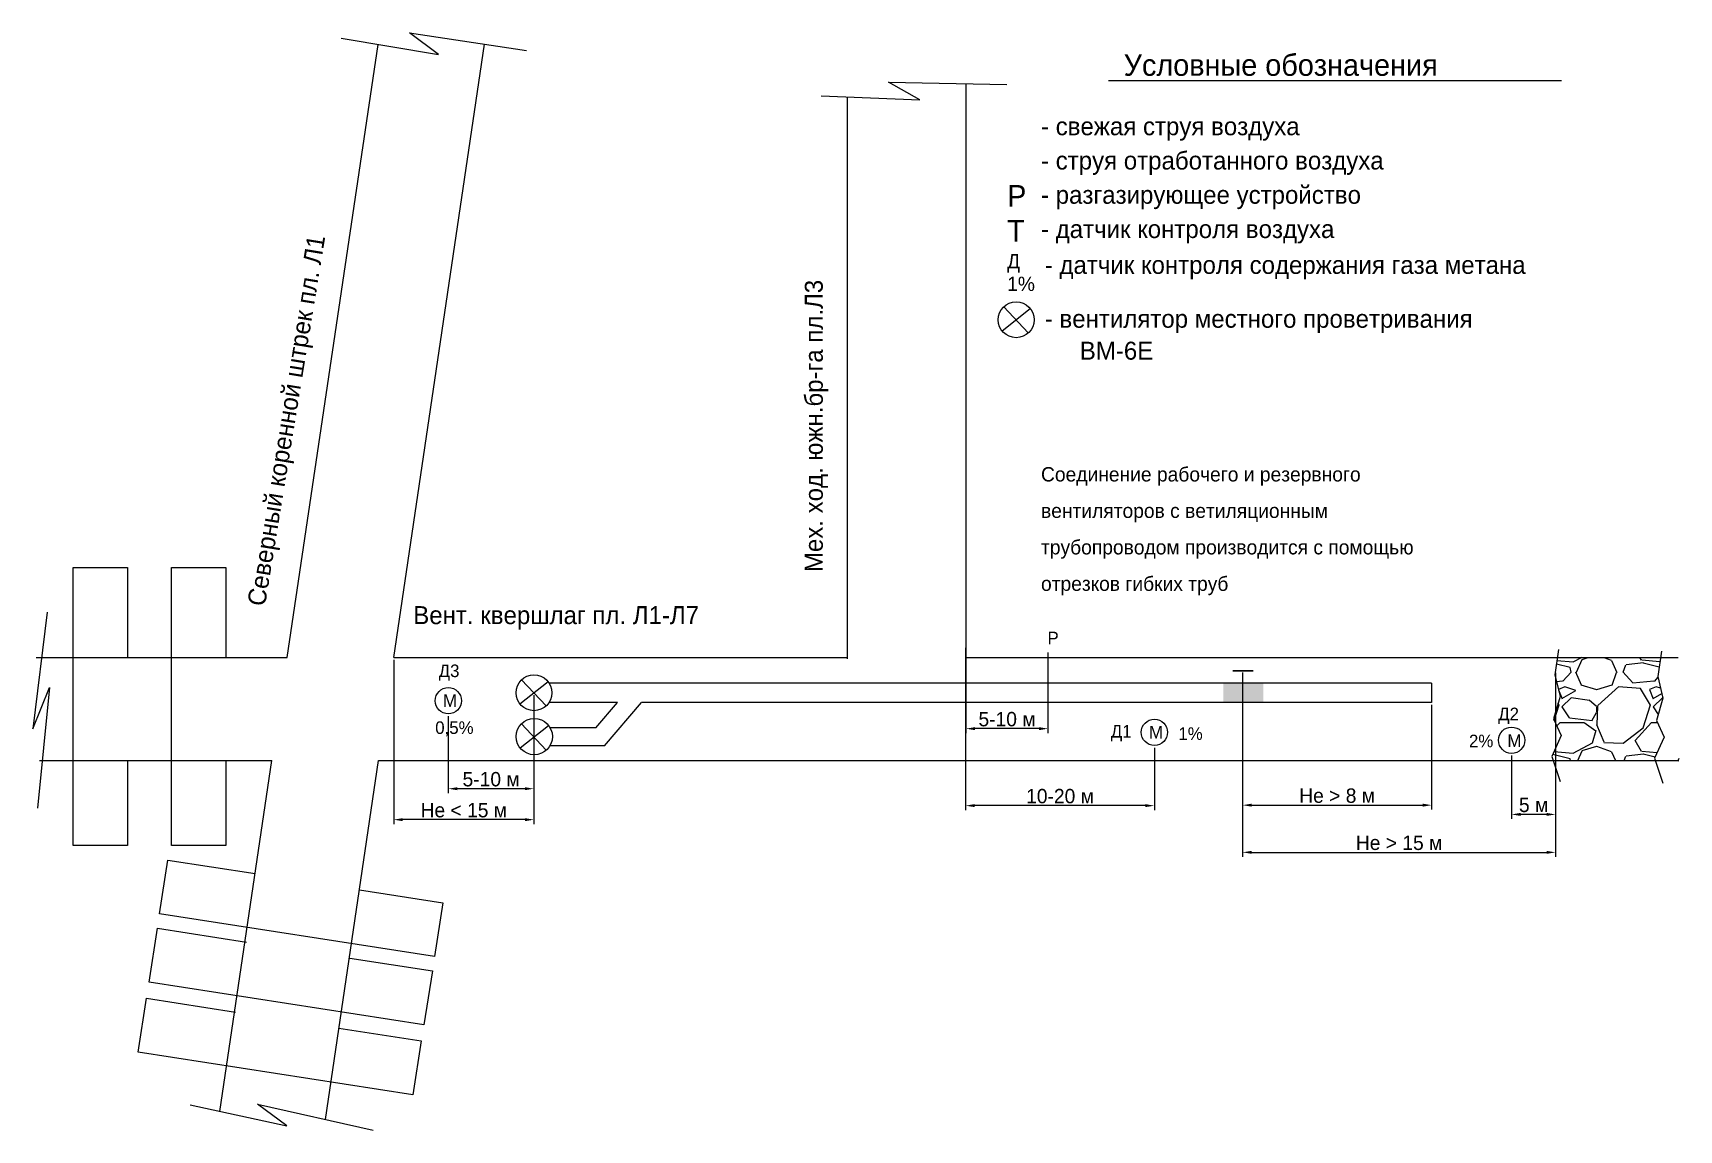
# Model space of a CAD drawing. Header units: millimetres. Extents: x 48 to 506, y 101 to 407.
import ezdxf

# ---------------------------------------------------------------- set-up
doc = ezdxf.new("R2010")
doc.units = ezdxf.units.MM
doc.dimstyles.new('ISO-25', dxfattribs={"dimtxt": 2.5, "dimasz": 2.5, "dimexe": 1.25, "dimexo": 0.625, "dimtad": 1, "dimtxsty": 'Standard', "dimcen": 2.5, "dimadec": 0, "dimazin": 0, "dimtfac": 1, "dimtmove": 0, "dimatfit": 3, "dimfxl": 0, "dimarcsym": 0})

# ---------------------------------------------------------------- blocks, each defined once
blk = doc.blocks.new('*D1')
at = {"color": 0, "lineweight": -2}
for p, q in [((459.11, 205.53), (459.11, 187.92)), ((471.32, 201.46), (471.32, 187.92)), ((468.82, 189.17), (461.61, 189.17))]:
    blk.add_line(p, q, dxfattribs=at)
at = {"color": 0}
for points in [[(461.61, 189.59), (461.61, 188.75), (459.11, 189.17)], [(468.82, 189.59), (468.82, 188.75), (471.32, 189.17)]]:
    blk.add_solid(points, dxfattribs=at)
at = {"layer": 'Defpoints', "color": 0}
for p in [(459.11, 206.15), (471.32, 202.09), (459.11, 189.17)]:
    blk.add_point(p, dxfattribs=at)
at = {"color": 0, "insert": (465.21, 191.8), "char_height": 4, "attachment_point": 5}
blk.add_mtext('5 м', dxfattribs=at)
blk = doc.blocks.new('*D2')
at = {"color": 0, "lineweight": -2}
for p, q in [((384.26, 228.71), (384.26, 177.36)), ((471.32, 228.54), (471.32, 177.36)), ((386.76, 178.61), (468.82, 178.61))]:
    blk.add_line(p, q, dxfattribs=at)
at = {"color": 0}
for points in [[(386.76, 179.03), (386.76, 178.2), (384.26, 178.61)], [(468.82, 179.03), (468.82, 178.2), (471.32, 178.61)]]:
    blk.add_solid(points, dxfattribs=at)
at = {"layer": 'Defpoints', "color": 0}
for p in [(384.26, 229.34), (471.32, 229.16), (471.32, 178.61)]:
    blk.add_point(p, dxfattribs=at)
at = {"color": 0, "insert": (427.79, 181.24), "char_height": 4, "attachment_point": 5}
blk.add_mtext('Не > 15 м', dxfattribs=at)
blk = doc.blocks.new('*D3')
at = {"color": 0, "lineweight": -2}
for p, q in [((436.85, 219.68), (436.85, 190.5)), ((384.26, 208.05), (384.26, 190.5)), ((386.76, 191.75), (434.35, 191.75))]:
    blk.add_line(p, q, dxfattribs=at)
at = {"color": 0}
for points in [[(386.76, 192.16), (386.76, 191.33), (384.26, 191.75)], [(434.35, 192.16), (434.35, 191.33), (436.85, 191.75)]]:
    blk.add_solid(points, dxfattribs=at)
at = {"layer": 'Defpoints', "color": 0}
for p in [(436.85, 220.3), (384.26, 208.68), (436.85, 191.75)]:
    blk.add_point(p, dxfattribs=at)
at = {"color": 0, "insert": (410.55, 194.37), "char_height": 4, "attachment_point": 5}
blk.add_mtext('Не > 8 м', dxfattribs=at)
blk = doc.blocks.new('*D4')
at = {"color": 0, "lineweight": -2}
for p, q in [((307.19, 235.52), (307.19, 190.36)), ((359.7, 207.73), (359.7, 190.36)), ((357.2, 191.61), (309.69, 191.61))]:
    blk.add_line(p, q, dxfattribs=at)
at = {"color": 0}
for points in [[(309.69, 192.03), (309.69, 191.2), (307.19, 191.61)], [(357.2, 192.03), (357.2, 191.2), (359.7, 191.61)]]:
    blk.add_solid(points, dxfattribs=at)
at = {"layer": 'Defpoints', "color": 0}
for p in [(307.19, 236.15), (359.7, 208.35), (307.19, 191.61)]:
    blk.add_point(p, dxfattribs=at)
at = {"color": 0, "insert": (333.45, 194.24), "char_height": 4, "attachment_point": 5}
blk.add_mtext('10-20 м', dxfattribs=at)
blk = doc.blocks.new('*D5')
at = {"color": 0, "lineweight": -2}
for p, q in [((307.29, 236.91), (307.29, 211.79)), ((330.1, 234.27), (330.1, 211.79)), ((327.6, 213.04), (309.79, 213.04))]:
    blk.add_line(p, q, dxfattribs=at)
at = {"color": 0}
for points in [[(309.79, 213.46), (309.79, 212.62), (307.29, 213.04)], [(327.6, 213.46), (327.6, 212.62), (330.1, 213.04)]]:
    blk.add_solid(points, dxfattribs=at)
at = {"layer": 'Defpoints', "color": 0}
for p in [(307.29, 237.54), (330.1, 234.9), (307.29, 213.04)]:
    blk.add_point(p, dxfattribs=at)
at = {"color": 0, "insert": (318.7, 215.66), "char_height": 4, "attachment_point": 5}
blk.add_mtext('5-10 м', dxfattribs=at)
blk = doc.blocks.new('*D6')
at = {"color": 0, "lineweight": -2}
for p, q in [((148.1, 232.23), (148.1, 186.46)), ((187.05, 222.37), (187.05, 186.46)), ((184.55, 187.71), (150.6, 187.71))]:
    blk.add_line(p, q, dxfattribs=at)
at = {"color": 0}
for points in [[(150.6, 188.13), (150.6, 187.29), (148.1, 187.71)], [(184.55, 188.13), (184.55, 187.29), (187.05, 187.71)]]:
    blk.add_solid(points, dxfattribs=at)
at = {"layer": 'Defpoints', "color": 0}
for p in [(148.1, 232.86), (187.05, 223), (148.1, 187.71)]:
    blk.add_point(p, dxfattribs=at)
at = {"color": 0, "insert": (167.57, 190.33), "char_height": 4, "attachment_point": 5}
blk.add_mtext('Не < 15 м', dxfattribs=at)
blk = doc.blocks.new('*D7')
at = {"color": 0, "lineweight": -2}
for p, q in [((187.05, 222.37), (187.05, 195.07)), ((163.26, 216.52), (163.26, 195.07)), ((184.55, 196.32), (165.76, 196.32))]:
    blk.add_line(p, q, dxfattribs=at)
at = {"color": 0}
for points in [[(165.76, 196.74), (165.76, 195.91), (163.26, 196.32)], [(184.55, 196.74), (184.55, 195.91), (187.05, 196.32)]]:
    blk.add_solid(points, dxfattribs=at)
at = {"layer": 'Defpoints', "color": 0}
for p in [(187.05, 223), (163.26, 217.15), (163.26, 196.32)]:
    blk.add_point(p, dxfattribs=at)
at = {"color": 0, "insert": (175.16, 198.95), "char_height": 4, "attachment_point": 5}
blk.add_mtext('5-10 м', dxfattribs=at)

msp = doc.modelspace()

# ---------------------------------------------------------------- hatches: boundary and pattern name
h = msp.add_hatch()
h.set_pattern_fill('GRAVEL', color=256, style=0)
h.set_pattern_definition([(228.0128, (18.288, 25.4), (-203.2001727, -228.600281), [3.4172, -338.305]), (184.9697, (16.002, 22.86), (304.800493, 25.3998208), [5.86405, -580.54]), (132.5104, (10.16, 22.352), (253.999815, -279.400273), [4.1348, -409.347]), (267.2737, (0.254, 16.002), (25.3998897, 507.9998365), [5.34005, -528.664]), (292.8337, (0, 10.668), (-127.0003606, 304.8001733), [5.23634, -518.398]), (357.2737, (2.032, 5.842), (-507.9998365, 25.3998897), [5.34005, -528.664]), (37.6942, (7.366, 5.588), (-330.2002086, -253.9997736), [7.06194, -699.131]), (72.2553, (12.954, 9.906), (177.8003557, 558.800162), [6.6672, -660.053]), (121.4296, (14.986, 16.256), (-203.2000524, 330.1996116), [5.3581, -530.455]), (175.2364, (12.192, 20.828), (279.3997805, -25.399762), [6.1171, -299.739]), (222.3974, (6.096, 21.336), (-304.8000092, -279.3996365), [7.9108, -783.168]), (138.8141, (25.4, 15.748), (-177.799887, 152.399766), [2.70005, -267.306]), (171.4692, (23.368, 17.526), (330.199496, -50.800128), [5.1368, -508.546]), (225, (18.288, 18.288), (-4e-15, -25.4), [3.5921, -32.3289]), (203.1986, (16.51, 21.336), (127.000428, 50.800223), [1.9344, -191.506]), (291.8014, (14.732, 20.574), (-25.400018, 76.20005), [2.7357, -134.048]), (30.9638, (15.748, 18.034), (76.19992, 50.80004), [4.4432, -143.663]), (161.5651, (19.558, 20.32), (50.80002, -25.39996), [3.2129, -77.109]), (16.3895, (0, 20.574), (254.00014, 76.1998415), [4.5009, -445.588]), (70.3462, (4.318, 21.844), (-101.599717, -279.399605), [3.776, -373.822]), (293.1986, (19.558, 25.4), (-50.800223, 127.000428), [3.8688, -189.572]), (343.6105, (21.082, 21.844), (-254.00014, 76.1998415), [4.5009, -445.588]), (339.444, (0, 4.826), (-127.000158, 50.799938), [4.34035, -212.677]), (294.7751, (4.064, 3.302), (-126.999704, 279.39987), [3.6367, -360.036]), (66.8014, (19.812, 0), (50.800223, 127.000428), [3.8688, -189.572]), (17.354, (21.336, 3.556), (-330.200018, -101.5998468), [4.2578, -421.524]), (69.444, (7.366, 0), (-50.799938, -127.000158), [2.1702, -214.848]), (101.3099, (18.288, 0), (-25.399875, 101.599675), [1.29515, -128.22]), (165.9638, (18.034, 1.27), (76.200054, -25.399956), [5.2363, -99.4905]), (186.009, (12.954, 2.54), (253.9996254, 25.3999407), [4.8527, -480.414]), (303.6901, (15.748, 15.748), (-25.40001, 50.79995), [3.6632, -87.9178]), (353.1572, (17.78, 12.7), (431.8001786, -50.8002275), [6.39557, -633.16]), (60.9454, (24.13, 11.938), (-101.599764, -177.799576), [2.6151, -258.894]), (90, (25.4, 14.224), (-25.4, 25.4), [1.524, -23.876]), (120.2564, (12.446, 3.302), (101.5997847, -177.7999103), [3.5287, -349.339]), (48.0128, (10.668, 6.35), (203.2001727, 228.600281), [6.8344, -334.888]), (0, (15.24, 11.43), (25.4, 25.4), [6.604, -18.796]), (325.3048, (21.844, 11.43), (-253.99956, 177.800017), [4.0161, -397.593]), (254.0546, (25.146, 9.144), (-25.400065, -101.600242), [3.6983, -181.217]), (207.646, (24.13, 5.588), (-482.5998305, -254.0001597), [6.02145, -596.125]), (175.4261, (18.796, 2.794), (-330.200076, 25.3998771), [6.3703, -630.658]), (175.4261, (18.796, 2.794), (-330.200076, 25.3998771), [6.3703, -630.658])])
h.paths.add_polyline_path([(472.577, 221.968), (470.797, 215.742), (472.933, 211.117), (470.263, 205.246), (470.626, 204.156), (499.105, 204.156), (498.894, 204.79), (501.565, 210.66), (499.428, 215.286), (501.208, 221.512), (499.784, 227.56), (500.541, 232.856), (471.844, 232.856), (471.153, 228.017)])
msp.add_hatch(color=256).paths.add_polyline_path([(378.904, 225.666), (378.904, 220.305), (389.977, 220.305), (389.977, 225.666)])

# ---------------------------------------------------------------- linework, layer by layer
for p, q in [((118.431, 232.856), (143.748, 403.461)), ((133.415, 405.181), (160.526, 400.668)), ((148.097, 232.856), (173.303, 403.568)), ((152.432, 406.672), (185.038, 401.823)), ((160.526, 400.668), (152.432, 406.672)), ((285.703, 392.991), (318.66, 392.287)), ((294.489, 388.055), (285.703, 392.991)), ((307.33, 232.856), (307.33, 392.529)), ((346.926, 393.406), (472.988, 393.406)), ((267.025, 389.117), (294.489, 388.055)), ((274.306, 232.499), (274.306, 388.835)), ((317.332, 323.737), (325.159, 329.946)), ((324.628, 323.166), (317.782, 330.442)), ((51.614, 245.439), (47.683, 212.947)), ((472.159, 235.06), (471.153, 228.017)), ((500.79, 234.604), (499.784, 227.56)), ((48.577, 232.856), (118.431, 232.856)), ((148.097, 232.856), (274.306, 232.856)), ((307.33, 232.856), (320.44, 232.856)), ((319.539, 232.856), (505.434, 232.856)), ((47.683, 212.947), (52.269, 224.505)), ((52.269, 224.505), (48.993, 190.923)), ((183.177, 219.927), (191.005, 226.136)), ((190.474, 219.356), (183.628, 226.632)), ((436.846, 225.666), (191.335, 225.666)), ((436.846, 225.666), (436.846, 220.305)), ((471.153, 228.017), (472.577, 221.968)), ((499.784, 227.56), (501.208, 221.512)), ((210.373, 220.305), (191.276, 220.305)), ((204.304, 213.23), (210.373, 220.305)), ((206.712, 208.257), (217.047, 220.305)), ((436.846, 220.305), (217.047, 220.305)), ((472.577, 221.968), (470.797, 215.742)), ((501.208, 221.512), (499.428, 215.286)), ((470.797, 215.742), (472.933, 211.117)), ((499.428, 215.286), (501.565, 210.66)), ((183.239, 207.689), (191.129, 213.948)), ((190.486, 207.016), (183.59, 214.345)), ((204.304, 213.23), (191.604, 213.23)), ((472.933, 211.117), (470.263, 205.246)), ((206.712, 208.257), (191.519, 208.257)), ((501.565, 210.66), (498.894, 204.79)), ((49.48, 204.156), (114.172, 204.156)), ((99.684, 106.524), (114.172, 204.156)), ((129.111, 104.271), (143.86, 204.156)), ((143.86, 204.156), (505.626, 204.156)), ((470.263, 205.246), (472.577, 198.308)), ((498.894, 204.79), (501.208, 197.852)), ((505.339, 204.001), (505.693, 204.843)), ((91.436, 108.316), (118.294, 102.481)), ((118.294, 102.481), (110.2, 108.485)), ((110.2, 108.485), (142.376, 101.316))]:
    msp.add_line(p, q)
at = {"lineweight": 30}
msp.add_line((381.564, 229.162), (387.202, 229.162), dxfattribs=at)
for points in [[(74.016, 204.156), (74.016, 180.523), (58.857, 180.523), (58.857, 257.898), (74.016, 257.898), (74.016, 232.856)], [(101.377, 204.156), (101.377, 180.523), (86.217, 180.523), (86.217, 257.898), (101.377, 257.898), (101.377, 232.856)], [(138.548, 168.183), (161.72, 164.585), (159.393, 149.605), (82.935, 161.479), (85.262, 176.459), (109.503, 172.694)], [(135.841, 149.174), (158.811, 145.607), (156.484, 130.627), (80.026, 142.501), (82.353, 157.48), (107.098, 153.638)], [(132.754, 129.705), (155.723, 126.137), (153.397, 111.158), (76.939, 123.032), (79.265, 138.011), (104.011, 134.168)]]:
    msp.add_lwpolyline(points)
for centre, radius in [((321.245, 326.842), 4.995), ((163.263, 220.811), 3.663), ((187.091, 223.032), 4.995), ((187.184, 210.818), 5.036), ((359.705, 212.018), 3.663), ((459.108, 209.818), 3.663)]:
    msp.add_circle(centre, radius)

# ---------------------------------------------------------------- texts
for s, height, p in [('Условные обозначения', 6, (351.154, 394.732)), ('- свежая струя воздуха', 5, (328.165, 378.189)), ('- струя отработанного воздуха', 5, (328.165, 368.655)), ('Р', 6, (318.74, 358.324)), ('- разгазирующее устройство', 5, (328.165, 359.121)), ('Т', 6, (318.74, 348.575)), ('- датчик контроля воздуха', 5, (328.165, 349.587)), ('Д', 4, (318.74, 341.117)), ('- датчик контроля содержания газа метана', 5, (329.216, 339.606)), ('1%', 4, (318.74, 334.828)), ('- вентилятор местного проветривания', 5, (329.216, 324.617)), ('ВМ-6Е', 5, (338.957, 315.732)), ('Соединение рабочего и резервного', 4, (328.165, 281.833)), ('вентиляторов с ветиляционным', 4, (328.165, 271.684)), ('трубопроводом производится с помощью', 4, (328.165, 261.535)), ('отрезков гибких труб', 4, (328.165, 251.385)), ('Вент. квершлаг пл. Л1-Л7', 5, (153.497, 242.133)), ('Р', 3.5, (329.965, 236.516)), ('Д3', 3.5, (160.585, 227.387)), ('М', 3.5, (161.782, 219.088)), ('Д2', 3.5, (455.371, 215.384)), ('0,5%', 3.5, (159.616, 211.57)), ('Д1', 3.5, (347.589, 210.567)), ('М', 3.5, (358.224, 210.296)), ('1%', 3.5, (366.387, 209.913)), ('2%', 3.5, (447.242, 207.865)), ('М', 3.5, (457.93, 207.934))]:
    msp.add_text(s, height=height).set_placement(p)
for s, rotation, p in [('Северный коренной штрек пл. Л1', 80.73959, (112.231, 246.903)), ('Мех. ход. южн.бр-га пл.Л3', 90, (267.451, 256.613))]:
    msp.add_text(s, height=5, rotation=rotation).set_placement(p)

# ---------------------------------------------------------------- dimensions: what is measured, and where the dimension line sits
for base, p1, p2, text, picture, middle in [((307.191, 191.612), (359.705, 208.355), (307.191, 236.146), '10-20 м', '*D4', (333.448, 194.237)), ((307.291, 213.039), (330.104, 234.897), (307.291, 237.536), '5-10 м', '*D5', (318.697, 215.664)), ((148.097, 187.709), (187.047, 222.997), (148.097, 232.856), 'Не < 15 м', '*D6', (167.572, 190.334)), ((163.263, 196.323), (187.047, 222.997), (163.263, 217.147), '5-10 м', '*D7', (175.155, 198.948)), ((436.846, 191.746), (384.255, 208.676), (436.846, 220.305), 'Не > 8 м', '*D3', (410.551, 194.371)), ((459.108, 189.171), (471.317, 202.087), (459.108, 206.154), '5 м', '*D1', (465.212, 191.796))]:
    dim = msp.add_linear_dim(base=base, p1=p1, p2=p2, text=text, dimstyle='ISO-25', override={"dimtxt": 4})
    dim.commit()
    dim.dimension.update_dxf_attribs({"geometry": picture, "text_midpoint": middle})
dim = msp.add_linear_dim(base=(471.317, 178.614), p1=(384.256, 229.336), p2=(471.317, 229.162), angle=180, text='Не > 15 м', dimstyle='ISO-25', override={"dimtxt": 4})
dim.commit()
dim.dimension.update_dxf_attribs({"geometry": '*D2', "text_midpoint": (427.786, 181.239)})

doc.saveas('drawing.dxf')
